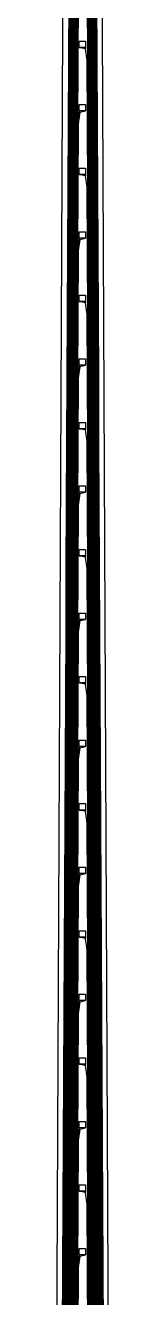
# Model space of a CAD drawing. Header units: inches. Extents: x 115980 to 170179, y 57000 to 74333.
# Drawn here: x 134229 to 134314, y 66023 to 68025 of the extents above; entities that cross this region are included whole.
import ezdxf

# ---------------------------------------------------------------- set-up
doc = ezdxf.new("R2010")
doc.units = ezdxf.units.IN
doc.header["$MEASUREMENT"] = 0
for name, color, linetype in [('metal', 221, 'Continuous'), ('nitride window', 40, 'Continuous'), ('profile', 140, 'Continuous')]:
    doc.layers.add(name, color=color, linetype=linetype)

msp = doc.modelspace()

# ---------------------------------------------------------------- linework, layer by layer
at = {"layer": 'metal'}
for points in [[(134249.7, 68070.6), (134249.2, 67970.5), (134248.7, 67870.6), (134248.2, 67770.5), (134247.7, 67670.6), (134247.2, 67570.5), (134246.7, 67470.6), (134246.2, 67370.5), (134245.7, 67270.6), (134245.2, 67170.5), (134244.7, 67070.6), (134244.2, 66970.5), (134243.7, 66870.6), (134243.2, 66770.5), (134242.7, 66670.6), (134242.2, 66570.5), (134241.7, 66470.6), (134241.2, 66370.5), (134240.7, 66270.6), (134240.2, 66170.5), (134239.7, 66070.6), (134239.2, 65970.5)], [(134239.7, 65970.5), (134240.2, 66070.6), (134240.7, 66170.5), (134241.2, 66270.6), (134241.7, 66370.5), (134242.2, 66470.6), (134242.7, 66570.5), (134243.2, 66670.6), (134243.7, 66770.5), (134244.2, 66870.6), (134244.7, 66970.5), (134245.2, 67070.6), (134245.7, 67170.5), (134246.2, 67270.6), (134246.7, 67370.5), (134247.2, 67470.6), (134247.7, 67570.5), (134248.2, 67670.6), (134248.7, 67770.5), (134249.2, 67870.6), (134249.7, 67970.5), (134250.2, 68070.6)], [(134250.7, 68070.6), (134250.2, 67970.5), (134249.7, 67870.6), (134249.2, 67770.5), (134248.7, 67670.6), (134248.2, 67570.5), (134247.7, 67470.6), (134247.2, 67370.5), (134246.7, 67270.6), (134246.2, 67170.5), (134245.7, 67070.6), (134245.2, 66970.5), (134244.7, 66870.6), (134244.2, 66770.5), (134243.7, 66670.6), (134243.2, 66570.5), (134242.7, 66470.6), (134242.2, 66370.5), (134241.7, 66270.6), (134241.2, 66170.5), (134240.7, 66070.6), (134240.2, 65970.5)], [(134240.7, 65970.5), (134241.2, 66070.6), (134241.7, 66170.5), (134242.2, 66270.6), (134242.7, 66370.5), (134243.2, 66470.6), (134243.7, 66570.5), (134244.2, 66670.6), (134244.7, 66770.5), (134245.2, 66870.6), (134245.7, 66970.5), (134246.2, 67070.6), (134246.7, 67170.5), (134247.2, 67270.6), (134247.7, 67370.5), (134248.2, 67470.6), (134248.7, 67570.5), (134249.2, 67670.6), (134249.7, 67770.5), (134250.2, 67870.6), (134250.7, 67970.5), (134251.2, 68070.6)], [(134251.7, 68070.6), (134251.2, 67970.5), (134250.7, 67870.6), (134250.2, 67770.5), (134249.7, 67670.6), (134249.2, 67570.5), (134248.7, 67470.6), (134248.2, 67370.5), (134247.7, 67270.6), (134247.2, 67170.5), (134246.7, 67070.6), (134246.2, 66970.5), (134245.7, 66870.6), (134245.2, 66770.5), (134244.7, 66670.6), (134244.2, 66570.5), (134243.7, 66470.6), (134243.2, 66370.5), (134242.7, 66270.6), (134242.2, 66170.5), (134241.7, 66070.6), (134241.2, 65970.5)], [(134241.7, 65970.5), (134242.2, 66070.6), (134242.7, 66170.5), (134243.2, 66270.6), (134243.7, 66370.5), (134244.2, 66470.6), (134244.7, 66570.5), (134245.2, 66670.6), (134245.7, 66770.5), (134246.2, 66870.6), (134246.7, 66970.5), (134247.2, 67070.6), (134247.7, 67170.5), (134248.2, 67270.6), (134248.7, 67370.5), (134249.2, 67470.6), (134249.7, 67570.5), (134250.2, 67670.6), (134250.7, 67770.5), (134251.2, 67870.6), (134251.7, 67970.5), (134252.2, 68070.6)], [(134242.2, 65970.5), (134242.7, 66070.6), (134243.2, 66170.5), (134243.7, 66270.6), (134244.2, 66370.5), (134244.7, 66470.6), (134245.2, 66570.5), (134245.7, 66670.6), (134246.2, 66770.5), (134246.7, 66870.6), (134247.2, 66970.5), (134247.7, 67070.6), (134248.2, 67170.5), (134248.7, 67270.6), (134249.2, 67370.5), (134249.7, 67470.6), (134250.2, 67570.5), (134250.7, 67670.6), (134251.2, 67770.5), (134251.7, 67870.6), (134252.2, 67970.5), (134252.7, 68070.6)], [(134253.2, 68070.6), (134252.7, 67970.5), (134252.2, 67870.6), (134251.7, 67770.5), (134251.2, 67670.6), (134250.7, 67570.5), (134250.2, 67470.6), (134249.7, 67370.5), (134249.2, 67270.6), (134248.7, 67170.5), (134248.2, 67070.6), (134247.7, 66970.5), (134247.2, 66870.6), (134246.7, 66770.5), (134246.2, 66670.6), (134245.7, 66570.5), (134245.2, 66470.6), (134244.7, 66370.5), (134244.2, 66270.6), (134243.7, 66170.5), (134243.2, 66070.6), (134242.7, 65970.5)], [(134243.2, 65970.5), (134243.7, 66070.6), (134244.2, 66170.5), (134244.7, 66270.6), (134245.2, 66370.5), (134245.7, 66470.6), (134246.2, 66570.5), (134246.7, 66670.6), (134247.2, 66770.5), (134247.7, 66870.6), (134248.2, 66970.5), (134248.7, 67070.6), (134249.2, 67170.5), (134249.7, 67270.6), (134250.2, 67370.5), (134250.7, 67470.6), (134251.2, 67570.5), (134251.7, 67670.6), (134252.2, 67770.5), (134252.7, 67870.6), (134253.2, 67970.5), (134253.7, 68070.6)], [(134254.2, 68070.6), (134253.7, 67970.5), (134253.2, 67870.6), (134252.7, 67770.5), (134252.2, 67670.6), (134251.7, 67570.5), (134251.2, 67470.6), (134250.7, 67370.5), (134250.2, 67270.6), (134249.7, 67170.5), (134249.2, 67070.6), (134248.7, 66970.5), (134248.2, 66870.6), (134247.7, 66770.5), (134247.2, 66670.6), (134246.7, 66570.5), (134246.2, 66470.6), (134245.7, 66370.5), (134245.2, 66270.6), (134244.7, 66170.5), (134244.2, 66070.6), (134243.7, 65970.5)], [(134244.2, 65970.5), (134244.7, 66070.6), (134245.2, 66170.5), (134245.7, 66270.6), (134246.2, 66370.5), (134246.7, 66470.6), (134247.2, 66570.5), (134247.7, 66670.6), (134248.2, 66770.5), (134248.7, 66870.6), (134249.2, 66970.5), (134249.7, 67070.6), (134250.2, 67170.5), (134250.7, 67270.6), (134251.2, 67370.5), (134251.7, 67470.6), (134252.2, 67570.5), (134252.7, 67670.6), (134253.2, 67770.5), (134253.7, 67870.6), (134254.2, 67970.5), (134254.7, 68070.6)], [(134255.2, 68070.6), (134254.7, 67970.5), (134254.2, 67870.6), (134253.7, 67770.5), (134253.2, 67670.6), (134252.7, 67570.5), (134252.2, 67470.6), (134251.7, 67370.5), (134251.2, 67270.6), (134250.7, 67170.5), (134250.2, 67070.6), (134249.7, 66970.5), (134249.2, 66870.6), (134248.7, 66770.5), (134248.2, 66670.6), (134247.7, 66570.5), (134247.2, 66470.6), (134246.7, 66370.5), (134246.2, 66270.6), (134245.7, 66170.5), (134245.2, 66070.6), (134244.7, 65970.5)], [(134245.2, 65970.5), (134245.7, 66070.6), (134246.2, 66170.5), (134246.7, 66270.6), (134247.2, 66370.5), (134247.7, 66470.6), (134248.2, 66570.5), (134248.7, 66670.6), (134249.2, 66770.5), (134249.7, 66870.6), (134250.2, 66970.5), (134250.7, 67070.6), (134251.2, 67170.5), (134251.7, 67270.6), (134252.2, 67370.5), (134252.7, 67470.6), (134253.2, 67570.5), (134253.7, 67670.6), (134254.2, 67770.5), (134254.7, 67870.6), (134255.2, 67970.5), (134255.7, 68070.6)], [(134256.2, 68070.6), (134255.7, 67970.5), (134255.2, 67870.6), (134254.7, 67770.5), (134254.2, 67670.6), (134253.7, 67570.5), (134253.2, 67470.6), (134252.7, 67370.5), (134252.2, 67270.6), (134251.7, 67170.5), (134251.2, 67070.6), (134250.7, 66970.5), (134250.2, 66870.6), (134249.7, 66770.5), (134249.2, 66670.6), (134248.7, 66570.5), (134248.2, 66470.6), (134247.7, 66370.5), (134247.2, 66270.6), (134246.7, 66170.5), (134246.2, 66070.6), (134245.7, 65970.5)], [(134246.2, 65970.5), (134246.7, 66070.6), (134247.2, 66170.5), (134247.7, 66270.6), (134248.2, 66370.5), (134248.7, 66470.6), (134249.2, 66570.5), (134249.7, 66670.6), (134250.2, 66770.5), (134250.7, 66870.6), (134251.2, 66970.5), (134251.7, 67070.6), (134252.2, 67170.5), (134252.7, 67270.6), (134253.2, 67370.5), (134253.7, 67470.6), (134254.2, 67570.5), (134254.7, 67670.6), (134255.2, 67770.5), (134255.7, 67870.6), (134256.2, 67970.5), (134256.7, 68070.6)], [(134257.2, 68070.6), (134256.7, 67970.5), (134256.2, 67870.6), (134255.7, 67770.5), (134255.2, 67670.6), (134254.7, 67570.5), (134254.2, 67470.6), (134253.7, 67370.5), (134253.2, 67270.6), (134252.7, 67170.5), (134252.2, 67070.6), (134251.7, 66970.5), (134251.2, 66870.6), (134250.7, 66770.5), (134250.2, 66670.6), (134249.7, 66570.5), (134249.2, 66470.6), (134248.7, 66370.5), (134248.2, 66270.6), (134247.7, 66170.5), (134247.2, 66070.6), (134246.7, 65970.5)], [(134247.2, 65970.5), (134247.7, 66070.6), (134248.2, 66170.5), (134248.7, 66270.6), (134249.2, 66370.5), (134249.7, 66470.6), (134250.2, 66570.5), (134250.7, 66670.6), (134251.2, 66770.5), (134251.7, 66870.6), (134252.2, 66970.5), (134252.7, 67070.6), (134253.2, 67170.5), (134253.7, 67270.6), (134254.2, 67370.5), (134254.7, 67470.6), (134255.2, 67570.5), (134255.7, 67670.6), (134256.2, 67770.5), (134256.7, 67870.6), (134257.2, 67970.5), (134257.7, 68070.6)], [(134258.2, 68070.6), (134257.7, 67970.5), (134257.2, 67870.6), (134256.7, 67770.5), (134256.2, 67670.6), (134255.7, 67570.5), (134255.2, 67470.6), (134254.7, 67370.5), (134254.2, 67270.6), (134253.7, 67170.5), (134253.2, 67070.6), (134252.7, 66970.5), (134252.2, 66870.6), (134251.7, 66770.5), (134251.2, 66670.6), (134250.7, 66570.5), (134250.2, 66470.6), (134249.7, 66370.5), (134249.2, 66270.6), (134248.7, 66170.5), (134248.2, 66070.6), (134247.7, 65970.5)], [(134248.2, 65970.5), (134248.7, 66070.6), (134249.2, 66170.5), (134249.7, 66270.6), (134250.2, 66370.5), (134250.7, 66470.6), (134251.2, 66570.5), (134251.7, 66670.6), (134252.2, 66770.5), (134252.7, 66870.6), (134253.2, 66970.5), (134253.7, 67070.6), (134254.2, 67170.5), (134254.7, 67270.6), (134255.2, 67370.5), (134255.7, 67470.6), (134256.2, 67570.5), (134256.7, 67670.6), (134257.2, 67770.5), (134257.7, 67870.6), (134258.2, 67970.5), (134258.7, 68070.6)], [(134259.2, 68070.6), (134258.7, 67970.5), (134258.2, 67870.6), (134257.7, 67770.5), (134257.2, 67670.6), (134256.7, 67570.5), (134256.2, 67470.6), (134255.7, 67370.5), (134255.2, 67270.6), (134254.7, 67170.5), (134254.2, 67070.6), (134253.7, 66970.5), (134253.2, 66870.6), (134252.7, 66770.5), (134252.2, 66670.6), (134251.7, 66570.5), (134251.2, 66470.6), (134250.7, 66370.5), (134250.2, 66270.6), (134249.7, 66170.5), (134249.2, 66070.6), (134248.7, 65970.5)], [(134249.2, 65970.5), (134249.7, 66070.6), (134250.2, 66170.5), (134250.7, 66270.6), (134251.2, 66370.5), (134251.7, 66470.6), (134252.2, 66570.5), (134252.7, 66670.6), (134253.2, 66770.5), (134253.7, 66870.6), (134254.2, 66970.5), (134254.7, 67070.6), (134255.2, 67170.5), (134255.7, 67270.6), (134256.2, 67370.5), (134256.7, 67470.6), (134257.2, 67570.5), (134257.7, 67670.6), (134258.2, 67770.5), (134258.7, 67870.6), (134259.2, 67970.5), (134259.7, 68070.6)], [(134260.2, 68070.6), (134259.7, 67970.5), (134259.2, 67870.6), (134258.7, 67770.5), (134258.2, 67670.6), (134257.7, 67570.5), (134257.2, 67470.6), (134256.7, 67370.5), (134256.2, 67270.6), (134255.7, 67170.5), (134255.2, 67070.6), (134254.7, 66970.5), (134254.2, 66870.6), (134253.7, 66770.5), (134253.2, 66670.6), (134252.7, 66570.5), (134252.2, 66470.6), (134251.7, 66370.5), (134251.2, 66270.6), (134250.7, 66170.5), (134250.2, 66070.6), (134249.7, 65970.5)], [(134250.2, 65970.5), (134250.7, 66070.6), (134251.2, 66170.5), (134251.7, 66270.6), (134252.2, 66370.5), (134252.7, 66470.6), (134253.2, 66570.5), (134253.7, 66670.6), (134254.2, 66770.5), (134254.7, 66870.6), (134255.2, 66970.5), (134255.7, 67070.6), (134256.2, 67170.5), (134256.7, 67270.6), (134257.2, 67370.5), (134257.7, 67470.6), (134258.2, 67570.5), (134258.7, 67670.6), (134259.2, 67770.5), (134259.7, 67870.6), (134260.2, 67970.5), (134260.7, 68070.6)], [(134261.2, 68070.6), (134260.7, 67970.5), (134260.2, 67870.6), (134259.7, 67770.5), (134259.2, 67670.6), (134258.7, 67570.5), (134258.2, 67470.6), (134257.7, 67370.5), (134257.2, 67270.6), (134256.7, 67170.5), (134256.2, 67070.6), (134255.7, 66970.5), (134255.2, 66870.6), (134254.7, 66770.5), (134254.2, 66670.6), (134253.7, 66570.5), (134253.2, 66470.6), (134252.7, 66370.5), (134252.2, 66270.6), (134251.7, 66170.5), (134251.2, 66070.6), (134250.7, 65970.5)], [(134251.2, 65970.5), (134251.7, 66070.6), (134252.2, 66170.5), (134252.7, 66270.6), (134253.2, 66370.5), (134253.7, 66470.6), (134254.2, 66570.5), (134254.7, 66670.6), (134255.2, 66770.5), (134255.7, 66870.6), (134256.2, 66970.5), (134256.7, 67070.6), (134257.2, 67170.5), (134257.7, 67270.6), (134258.2, 67370.5), (134258.7, 67470.6), (134259.2, 67570.5), (134259.7, 67670.6), (134260.2, 67770.5), (134260.7, 67870.6), (134261.2, 67970.5), (134261.7, 68070.6)], [(134262.2, 68070.6), (134261.7, 67970.5), (134261.2, 67870.6), (134260.7, 67770.5), (134260.2, 67670.6), (134259.7, 67570.5), (134259.2, 67470.6), (134258.7, 67370.5), (134258.2, 67270.6), (134257.7, 67170.5), (134257.2, 67070.6), (134256.7, 66970.5), (134256.2, 66870.6), (134255.7, 66770.5), (134255.2, 66670.6), (134254.7, 66570.5), (134254.2, 66470.6), (134253.7, 66370.5), (134253.2, 66270.6), (134252.7, 66170.5), (134252.2, 66070.6), (134251.7, 65970.5)], [(134252.2, 65970.5), (134252.7, 66070.6), (134253.2, 66170.5), (134253.7, 66270.6), (134254.2, 66370.5), (134254.7, 66470.6), (134255.2, 66570.5), (134255.7, 66670.6), (134256.2, 66770.5), (134256.7, 66870.6), (134257.2, 66970.5), (134257.7, 67070.6), (134258.2, 67170.5), (134258.7, 67270.6), (134259.2, 67370.5), (134259.7, 67470.6), (134260.2, 67570.5), (134260.7, 67670.6), (134261.2, 67770.5), (134261.7, 67870.6), (134262.2, 67970.5), (134262.7, 68070.6)], [(134263.2, 68070.6), (134262.7, 67970.5), (134262.2, 67870.6), (134261.7, 67770.5), (134261.2, 67670.6), (134260.7, 67570.5), (134260.2, 67470.6), (134259.7, 67370.5), (134259.2, 67270.6), (134258.7, 67170.5), (134258.2, 67070.6), (134257.7, 66970.5), (134257.2, 66870.6), (134256.7, 66770.5), (134256.2, 66670.6), (134255.7, 66570.5), (134255.2, 66470.6), (134254.7, 66370.5), (134254.2, 66270.6), (134253.7, 66170.5), (134253.2, 66070.6), (134252.7, 65970.5)], [(134253.2, 65970.5), (134253.7, 66070.6), (134254.2, 66170.5), (134254.7, 66270.6), (134255.2, 66370.5), (134255.7, 66470.6), (134256.2, 66570.5), (134256.7, 66670.6), (134257.2, 66770.5), (134257.7, 66870.6), (134258.2, 66970.5), (134258.7, 67070.6), (134259.2, 67170.5), (134259.7, 67270.6), (134260.2, 67370.5), (134260.7, 67470.6), (134261.2, 67570.5), (134261.7, 67670.6), (134262.2, 67770.5), (134262.7, 67870.6), (134263.2, 67970.5), (134263.2, 67970.5), (134263.7, 68070.6)], [(134264.2, 68070.5), (134263.7, 67970.5), (134263.2, 67870.6), (134262.7, 67770.5), (134262.2, 67670.6), (134261.7, 67570.5), (134261.2, 67470.6), (134260.7, 67370.5), (134260.2, 67270.6), (134259.7, 67170.5), (134259.2, 67070.6), (134258.7, 66970.5), (134258.2, 66870.6), (134257.7, 66770.5), (134257.2, 66670.6), (134256.7, 66570.5), (134256.2, 66470.6), (134255.7, 66370.5), (134255.2, 66270.6), (134254.7, 66170.5), (134254.2, 66070.6), (134253.7, 65970.5)], [(134278.7, 68070.5), (134279.2, 67970.6), (134279.7, 67870.5), (134280.2, 67770.6), (134280.7, 67670.5), (134281.2, 67570.6), (134281.7, 67470.5), (134282.2, 67370.6), (134282.7, 67270.5), (134283.2, 67170.6), (134283.7, 67070.5), (134284.2, 66970.6), (134284.7, 66870.5), (134285.2, 66770.6), (134285.7, 66670.5), (134286.2, 66570.6), (134286.7, 66470.5), (134287.2, 66370.6), (134287.7, 66270.5), (134288.2, 66170.6), (134288.7, 66070.5), (134289.2, 65970.6)], [(134289.7, 65970.6), (134289.2, 66070.5), (134288.7, 66170.6), (134288.2, 66270.5), (134287.7, 66370.6), (134287.2, 66470.5), (134286.7, 66570.6), (134286.2, 66670.5), (134285.7, 66770.6), (134285.2, 66870.5), (134284.7, 66970.6), (134284.2, 67070.5), (134283.7, 67170.6), (134283.2, 67270.5), (134282.7, 67370.6), (134282.2, 67470.5), (134281.7, 67570.6), (134281.2, 67670.5), (134280.7, 67770.6), (134280.2, 67870.5), (134279.7, 67970.6), (134279.2, 68070.5)], [(134279.7, 68070.5), (134280.2, 67970.6), (134280.7, 67870.5), (134281.2, 67770.6), (134281.7, 67670.5), (134282.2, 67570.6), (134282.7, 67470.5), (134283.2, 67370.6), (134283.7, 67270.5), (134284.2, 67170.6), (134284.7, 67070.5), (134285.2, 66970.6), (134285.7, 66870.5), (134286.2, 66770.6), (134286.7, 66670.5), (134287.2, 66570.6), (134287.7, 66470.5), (134288.2, 66370.6), (134288.7, 66270.5), (134289.2, 66170.6), (134289.7, 66070.5), (134290.2, 65970.6)], [(134290.7, 65970.6), (134290.2, 66070.5), (134289.7, 66170.6), (134289.2, 66270.5), (134288.7, 66370.6), (134288.2, 66470.5), (134287.7, 66570.6), (134287.2, 66670.5), (134286.7, 66770.6), (134286.2, 66870.5), (134285.7, 66970.6), (134285.2, 67070.5), (134284.7, 67170.6), (134284.2, 67270.5), (134283.7, 67370.6), (134283.2, 67470.5), (134282.7, 67570.6), (134282.2, 67670.5), (134281.7, 67770.6), (134281.2, 67870.5), (134280.7, 67970.6), (134280.2, 68070.5)], [(134280.7, 68070.5), (134281.2, 67970.6), (134281.7, 67870.5), (134282.2, 67770.6), (134282.7, 67670.5), (134283.2, 67570.6), (134283.7, 67470.5), (134284.2, 67370.6), (134284.7, 67270.5), (134285.2, 67170.6), (134285.7, 67070.5), (134286.2, 66970.6), (134286.7, 66870.5), (134287.2, 66770.6), (134287.7, 66670.5), (134288.2, 66570.6), (134288.7, 66470.5), (134289.2, 66370.6), (134289.7, 66270.5), (134290.2, 66170.6), (134290.7, 66070.5), (134291.2, 65970.6)], [(134291.7, 65970.6), (134291.2, 66070.5), (134290.7, 66170.6), (134290.2, 66270.5), (134289.7, 66370.6), (134289.2, 66470.5), (134288.7, 66570.6), (134288.2, 66670.5), (134287.7, 66770.6), (134287.2, 66870.5), (134286.7, 66970.6), (134286.2, 67070.5), (134285.7, 67170.6), (134285.2, 67270.5), (134284.7, 67370.6), (134284.2, 67470.5), (134283.7, 67570.6), (134283.2, 67670.5), (134282.7, 67770.6), (134282.2, 67870.5), (134281.7, 67970.6), (134281.2, 68070.5)], [(134281.7, 68070.5), (134282.2, 67970.6), (134282.7, 67870.5), (134283.2, 67770.6), (134283.7, 67670.5), (134284.2, 67570.6), (134284.7, 67470.5), (134285.2, 67370.6), (134285.7, 67270.5), (134286.2, 67170.6), (134286.7, 67070.5), (134287.2, 66970.6), (134287.7, 66870.5), (134288.2, 66770.6), (134288.7, 66670.5), (134289.2, 66570.6), (134289.7, 66470.5), (134290.2, 66370.6), (134290.7, 66270.5), (134291.2, 66170.6), (134291.7, 66070.5), (134292.2, 65970.6)], [(134292.7, 65970.6), (134292.2, 66070.5), (134291.7, 66170.6), (134291.2, 66270.5), (134290.7, 66370.6), (134290.2, 66470.5), (134289.7, 66570.6), (134289.2, 66670.5), (134288.7, 66770.6), (134288.2, 66870.5), (134287.7, 66970.6), (134287.2, 67070.5), (134286.7, 67170.6), (134286.2, 67270.5), (134285.7, 67370.6), (134285.2, 67470.5), (134284.7, 67570.6), (134284.2, 67670.5), (134283.7, 67770.6), (134283.2, 67870.5), (134282.7, 67970.6), (134282.2, 68070.5)], [(134282.7, 68070.5), (134283.2, 67970.6), (134283.7, 67870.5), (134284.2, 67770.6), (134284.7, 67670.5), (134285.2, 67570.6), (134285.7, 67470.5), (134286.2, 67370.6), (134286.7, 67270.5), (134287.2, 67170.6), (134287.7, 67070.5), (134288.2, 66970.6), (134288.7, 66870.5), (134289.2, 66770.6), (134289.7, 66670.5), (134290.2, 66570.6), (134290.7, 66470.5), (134291.2, 66370.6), (134291.7, 66270.5), (134292.2, 66170.6), (134292.7, 66070.5), (134293.2, 65970.6)], [(134293.7, 65970.6), (134293.2, 66070.5), (134292.7, 66170.6), (134292.2, 66270.5), (134291.7, 66370.6), (134291.2, 66470.5), (134290.7, 66570.6), (134290.2, 66670.5), (134289.7, 66770.6), (134289.2, 66870.5), (134288.7, 66970.6), (134288.2, 67070.5), (134287.7, 67170.6), (134287.2, 67270.5), (134286.7, 67370.6), (134286.2, 67470.5), (134285.7, 67570.6), (134285.2, 67670.5), (134284.7, 67770.6), (134284.2, 67870.5), (134283.7, 67970.6), (134283.2, 68070.5)], [(134294.2, 65970.6), (134293.7, 66070.5), (134293.2, 66170.6), (134292.7, 66270.5), (134292.2, 66370.6), (134291.7, 66470.5), (134291.2, 66570.6), (134290.7, 66670.5), (134290.2, 66770.6), (134289.7, 66870.5), (134289.2, 66970.6), (134288.7, 67070.5), (134288.2, 67170.6), (134287.7, 67270.5), (134287.2, 67370.6), (134286.7, 67470.5), (134286.2, 67570.6), (134285.7, 67670.5), (134285.2, 67770.6), (134284.7, 67870.5), (134284.2, 67970.6), (134283.7, 68070.5)], [(134284.2, 68070.5), (134284.7, 67970.6), (134285.2, 67870.5), (134285.7, 67770.6), (134286.2, 67670.5), (134286.7, 67570.6), (134287.2, 67470.5), (134287.7, 67370.6), (134288.2, 67270.5), (134288.7, 67170.6), (134289.2, 67070.5), (134289.7, 66970.6), (134290.2, 66870.5), (134290.7, 66770.6), (134291.2, 66670.5), (134291.7, 66570.6), (134292.2, 66470.5), (134292.7, 66370.6), (134293.2, 66270.5), (134293.7, 66170.6), (134294.2, 66070.5), (134294.7, 65970.6)], [(134284.7, 68070.5), (134285.2, 67970.6), (134285.7, 67870.5), (134286.2, 67770.6), (134286.7, 67670.5), (134287.2, 67570.6), (134287.7, 67470.5), (134288.2, 67370.6), (134288.7, 67270.5), (134289.2, 67170.6), (134289.7, 67070.5), (134290.2, 66970.6), (134290.7, 66870.5), (134291.2, 66770.6), (134291.7, 66670.5), (134292.2, 66570.6), (134292.7, 66470.5), (134293.2, 66370.6), (134293.7, 66270.5), (134294.2, 66170.6), (134294.7, 66070.5), (134295.2, 65970.6)], [(134295.7, 65970.6), (134295.2, 66070.5), (134294.7, 66170.6), (134294.2, 66270.5), (134293.7, 66370.6), (134293.2, 66470.5), (134292.7, 66570.6), (134292.2, 66670.5), (134291.7, 66770.6), (134291.2, 66870.5), (134290.7, 66970.6), (134290.2, 67070.5), (134289.7, 67170.6), (134289.2, 67270.5), (134288.7, 67370.6), (134288.2, 67470.5), (134287.7, 67570.6), (134287.2, 67670.5), (134286.7, 67770.6), (134286.2, 67870.5), (134285.7, 67970.6), (134285.2, 68070.5)], [(134296.2, 65970.6), (134295.7, 66070.5), (134295.2, 66170.6), (134294.7, 66270.5), (134294.2, 66370.6), (134293.7, 66470.5), (134293.2, 66570.6), (134292.7, 66670.5), (134292.2, 66770.6), (134291.7, 66870.5), (134291.2, 66970.6), (134290.7, 67070.5), (134290.2, 67170.6), (134289.7, 67270.5), (134289.2, 67370.6), (134288.7, 67470.5), (134288.2, 67570.6), (134287.7, 67670.5), (134287.2, 67770.6), (134286.7, 67870.5), (134286.2, 67970.6), (134285.7, 68070.5)], [(134286.2, 68070.5), (134286.7, 67970.6), (134287.2, 67870.5), (134287.7, 67770.6), (134288.2, 67670.5), (134288.7, 67570.6), (134289.2, 67470.5), (134289.7, 67370.6), (134290.2, 67270.5), (134290.7, 67170.6), (134291.2, 67070.5), (134291.7, 66970.6), (134292.2, 66870.5), (134292.7, 66770.6), (134293.2, 66670.5), (134293.7, 66570.6), (134294.2, 66470.5), (134294.7, 66370.6), (134295.2, 66270.5), (134295.7, 66170.6), (134296.2, 66070.5), (134296.7, 65970.6)], [(134297.2, 65970.6), (134296.7, 66070.5), (134296.2, 66170.6), (134295.7, 66270.5), (134295.2, 66370.6), (134294.7, 66470.5), (134294.2, 66570.6), (134293.7, 66670.5), (134293.2, 66770.6), (134292.7, 66870.5), (134292.2, 66970.6), (134291.7, 67070.5), (134291.2, 67170.6), (134290.7, 67270.5), (134290.2, 67370.6), (134289.7, 67470.5), (134289.2, 67570.6), (134288.7, 67670.5), (134288.2, 67770.6), (134287.7, 67870.5), (134287.2, 67970.6), (134286.7, 68070.5)], [(134287.2, 68070.5), (134287.7, 67970.6), (134288.2, 67870.5), (134288.7, 67770.6), (134289.2, 67670.5), (134289.7, 67570.6), (134290.2, 67470.5), (134290.7, 67370.6), (134291.2, 67270.5), (134291.7, 67170.6), (134292.2, 67070.5), (134292.7, 66970.6), (134293.2, 66870.5), (134293.7, 66770.6), (134294.2, 66670.5), (134294.7, 66570.6), (134295.2, 66470.5), (134295.7, 66370.6), (134296.2, 66270.5), (134296.7, 66170.6), (134297.2, 66070.5), (134297.7, 65970.6)], [(134298.2, 65970.6), (134297.7, 66070.5), (134297.2, 66170.6), (134296.7, 66270.5), (134296.2, 66370.6), (134295.7, 66470.5), (134295.2, 66570.6), (134294.7, 66670.5), (134294.2, 66770.6), (134293.7, 66870.5), (134293.2, 66970.6), (134292.7, 67070.5), (134292.2, 67170.6), (134291.7, 67270.5), (134291.2, 67370.6), (134290.7, 67470.5), (134290.2, 67570.6), (134289.7, 67670.5), (134289.2, 67770.6), (134288.7, 67870.5), (134288.2, 67970.6), (134287.7, 68070.5)], [(134288.2, 68070.5), (134288.7, 67970.6), (134289.2, 67870.5), (134289.7, 67770.6), (134290.2, 67670.5), (134290.7, 67570.6), (134291.2, 67470.5), (134291.7, 67370.6), (134292.2, 67270.5), (134292.7, 67170.6), (134293.2, 67070.5), (134293.7, 66970.6), (134294.2, 66870.5), (134294.7, 66770.6), (134295.2, 66670.5), (134295.7, 66570.6), (134296.2, 66470.5), (134296.7, 66370.6), (134297.2, 66270.5), (134297.7, 66170.6), (134298.2, 66070.5), (134298.7, 65970.6)], [(134299.2, 65970.6), (134298.7, 66070.5), (134298.2, 66170.6), (134297.7, 66270.5), (134297.2, 66370.6), (134296.7, 66470.5), (134296.2, 66570.6), (134295.7, 66670.5), (134295.2, 66770.6), (134294.7, 66870.5), (134294.2, 66970.6), (134293.7, 67070.5), (134293.2, 67170.6), (134292.7, 67270.5), (134292.2, 67370.6), (134291.7, 67470.5), (134291.2, 67570.6), (134290.7, 67670.5), (134290.2, 67770.6), (134289.7, 67870.5), (134289.2, 67970.6), (134288.7, 68070.5)], [(134289.2, 68070.5), (134289.7, 67970.6), (134290.2, 67870.5), (134290.7, 67770.6), (134291.2, 67670.5), (134291.7, 67570.6), (134292.2, 67470.5), (134292.7, 67370.6), (134293.2, 67270.5), (134293.7, 67170.6), (134294.2, 67070.5), (134294.7, 66970.6), (134295.2, 66870.5), (134295.7, 66770.6), (134296.2, 66670.5), (134296.7, 66570.6), (134297.2, 66470.5), (134297.7, 66370.6), (134298.2, 66270.5), (134298.7, 66170.6), (134299.2, 66070.5), (134299.7, 65970.6)], [(134300.2, 65970.6), (134299.7, 66070.5), (134299.2, 66170.6), (134298.7, 66270.5), (134298.2, 66370.6), (134297.7, 66470.5), (134297.2, 66570.6), (134296.7, 66670.5), (134296.2, 66770.6), (134295.7, 66870.5), (134295.2, 66970.6), (134294.7, 67070.5), (134294.2, 67170.6), (134293.7, 67270.5), (134293.2, 67370.6), (134292.7, 67470.5), (134292.2, 67570.6), (134291.7, 67670.5), (134291.2, 67770.6), (134290.7, 67870.5), (134290.2, 67970.6), (134289.7, 68070.5)], [(134290.2, 68070.5), (134290.7, 67970.6), (134291.2, 67870.5), (134291.7, 67770.6), (134292.2, 67670.5), (134292.7, 67570.6), (134293.2, 67470.5), (134293.7, 67370.6), (134294.2, 67270.5), (134294.7, 67170.6), (134295.2, 67070.5), (134295.7, 66970.6), (134296.2, 66870.5), (134296.7, 66770.6), (134297.2, 66670.5), (134297.7, 66570.6), (134298.2, 66470.5), (134298.7, 66370.6), (134299.2, 66270.5), (134299.7, 66170.6), (134300.2, 66070.5), (134300.7, 65970.6)], [(134301.2, 65970.6), (134300.7, 66070.5), (134300.2, 66170.6), (134299.7, 66270.5), (134299.2, 66370.6), (134298.7, 66470.5), (134298.2, 66570.6), (134297.7, 66670.5), (134297.2, 66770.6), (134296.7, 66870.5), (134296.2, 66970.6), (134295.7, 67070.5), (134295.2, 67170.6), (134294.7, 67270.5), (134294.2, 67370.6), (134293.7, 67470.5), (134293.2, 67570.6), (134292.7, 67670.5), (134292.2, 67770.6), (134291.7, 67870.5), (134291.2, 67970.6), (134290.7, 68070.5)], [(134291.2, 68070.5), (134291.7, 67970.6), (134292.2, 67870.5), (134292.7, 67770.6), (134293.2, 67670.5), (134293.7, 67570.6), (134294.2, 67470.5), (134294.7, 67370.6), (134295.2, 67270.5), (134295.7, 67170.6), (134296.2, 67070.5), (134296.7, 66970.6), (134297.2, 66870.5), (134297.7, 66770.6), (134298.2, 66670.5), (134298.7, 66570.6), (134299.2, 66470.5), (134299.7, 66370.6), (134300.2, 66270.5), (134300.7, 66170.6), (134301.2, 66070.5), (134301.7, 65970.6)], [(134302.2, 65970.6), (134301.7, 66070.5), (134301.2, 66170.6), (134300.7, 66270.5), (134300.2, 66370.6), (134299.7, 66470.5), (134299.2, 66570.6), (134298.7, 66670.5), (134298.2, 66770.6), (134297.7, 66870.5), (134297.2, 66970.6), (134296.7, 67070.5), (134296.2, 67170.6), (134295.7, 67270.5), (134295.2, 67370.6), (134294.7, 67470.5), (134294.2, 67570.6), (134293.7, 67670.5), (134293.2, 67770.6), (134292.7, 67870.5), (134292.2, 67970.6), (134291.7, 68070.5)], [(134292.2, 68070.5), (134292.7, 67970.6), (134293.2, 67870.5), (134293.7, 67770.6), (134294.2, 67670.5), (134294.7, 67570.6), (134295.2, 67470.5), (134295.7, 67370.6), (134296.2, 67270.5), (134296.7, 67170.6), (134297.2, 67070.5), (134297.7, 66970.6), (134298.2, 66870.5), (134298.7, 66770.6), (134299.2, 66670.5), (134299.7, 66570.6), (134300.2, 66470.5), (134300.7, 66370.6), (134301.2, 66270.5), (134301.7, 66170.6), (134302.2, 66070.5), (134302.7, 65970.6)], [(134303.2, 65970.6), (134302.7, 66070.5), (134302.2, 66170.6), (134301.7, 66270.5), (134301.2, 66370.6), (134300.7, 66470.5), (134300.2, 66570.6), (134299.7, 66670.5), (134299.2, 66770.6), (134298.7, 66870.5), (134298.2, 66970.6), (134297.7, 67070.5), (134297.2, 67170.6), (134296.7, 67270.5), (134296.2, 67370.6), (134295.7, 67470.5), (134295.2, 67570.6), (134294.7, 67670.5), (134294.2, 67770.6), (134293.7, 67870.5), (134293.2, 67970.6), (134292.7, 68070.5)], [(134293.2, 68070.5), (134293.7, 67970.6), (134294.2, 67870.5), (134294.7, 67770.6), (134295.2, 67670.5), (134295.7, 67570.6), (134296.2, 67470.5), (134296.7, 67370.6), (134297.2, 67270.5), (134297.7, 67170.6), (134298.2, 67070.5), (134298.7, 66970.6), (134299.2, 66870.5), (134299.7, 66770.6), (134300.2, 66670.5), (134300.7, 66570.6), (134301.2, 66470.5), (134301.7, 66370.6), (134302.2, 66270.5), (134302.7, 66170.6), (134303.2, 66070.5), (134303.7, 65970.6)], [(134288.7, 65970.6), (134288.2, 66070.5), (134287.7, 66170.6), (134287.2, 66270.5), (134286.7, 66370.6), (134286.2, 66470.5), (134285.7, 66570.6), (134285.2, 66670.5), (134284.7, 66770.6), (134284.2, 66870.5), (134283.7, 66970.6), (134283.2, 67070.5), (134282.7, 67170.6), (134282.2, 67270.5), (134281.7, 67370.6), (134281.2, 67470.5), (134280.7, 67570.6), (134280.2, 67670.5), (134279.7, 67770.6), (134279.2, 67870.5), (134279.2, 67870.5), (134278.7, 67970.6), (134276.2, 67988.6), (134275.2, 67988.6), (134278.2, 67970.5), (134278.7, 67870.5), (134279.2, 67770.6), (134279.7, 67670.5), (134280.2, 67570.6), (134280.7, 67470.5), (134281.2, 67370.6), (134281.7, 67270.5), (134282.2, 67170.6), (134282.7, 67070.5), (134283.2, 66970.6), (134283.7, 66870.5), (134284.2, 66770.6), (134284.7, 66670.5), (134285.2, 66570.6), (134285.7, 66470.5), (134286.2, 66370.6), (134286.7, 66270.5), (134287.2, 66170.6), (134287.7, 66070.5), (134288.2, 65970.6)], [(134254.2, 65970.5), (134254.7, 66070.6), (134255.2, 66170.5), (134255.7, 66270.6), (134256.2, 66370.5), (134256.7, 66470.6), (134257.2, 66570.5), (134257.7, 66670.6), (134258.2, 66770.5), (134258.7, 66870.6), (134259.2, 66970.5), (134259.7, 67070.6), (134260.2, 67170.5), (134260.7, 67270.6), (134261.2, 67370.5), (134261.7, 67470.6), (134262.2, 67570.5), (134262.7, 67670.6), (134263.2, 67770.5), (134263.2, 67770.5), (134263.7, 67870.6), (134266.2, 67888.6), (134267.2, 67888.6), (134264.2, 67870.5), (134263.7, 67770.5), (134263.2, 67670.6), (134262.7, 67570.5), (134262.2, 67470.6), (134261.7, 67370.5), (134261.2, 67270.6), (134260.7, 67170.5), (134260.2, 67070.6), (134259.7, 66970.5), (134259.2, 66870.6), (134258.7, 66770.5), (134258.2, 66670.6), (134257.7, 66570.5), (134257.2, 66470.6), (134256.7, 66370.5), (134256.2, 66270.6), (134255.7, 66170.5), (134255.2, 66070.6), (134254.7, 65970.5)], [(134287.7, 65970.6), (134287.2, 66070.5), (134286.7, 66170.6), (134286.2, 66270.5), (134285.7, 66370.6), (134285.2, 66470.5), (134284.7, 66570.6), (134284.2, 66670.5), (134283.7, 66770.6), (134283.2, 66870.5), (134282.7, 66970.6), (134282.2, 67070.5), (134281.7, 67170.6), (134281.2, 67270.5), (134280.7, 67370.6), (134280.2, 67470.5), (134279.7, 67570.6), (134279.2, 67670.5), (134279.2, 67670.5), (134278.7, 67770.6), (134276.2, 67788.6), (134275.2, 67788.6), (134278.2, 67770.5), (134278.7, 67670.5), (134279.2, 67570.6), (134279.7, 67470.5), (134280.2, 67370.6), (134280.7, 67270.5), (134281.2, 67170.6), (134281.7, 67070.5), (134282.2, 66970.6), (134282.7, 66870.5), (134283.2, 66770.6), (134283.7, 66670.5), (134284.2, 66570.6), (134284.7, 66470.5), (134285.2, 66370.6), (134285.7, 66270.5), (134286.2, 66170.6), (134286.7, 66070.5), (134287.2, 65970.6)], [(134255.2, 65970.5), (134255.7, 66070.6), (134256.2, 66170.5), (134256.7, 66270.6), (134257.2, 66370.5), (134257.7, 66470.6), (134258.2, 66570.5), (134258.7, 66670.6), (134259.2, 66770.5), (134259.7, 66870.6), (134260.2, 66970.5), (134260.7, 67070.6), (134261.2, 67170.5), (134261.7, 67270.6), (134262.2, 67370.5), (134262.7, 67470.6), (134263.2, 67570.5), (134263.2, 67570.5), (134263.7, 67670.6), (134266.2, 67688.6), (134267.2, 67688.6), (134264.2, 67670.5), (134263.7, 67570.5), (134263.2, 67470.6), (134262.7, 67370.5), (134262.2, 67270.6), (134261.7, 67170.5), (134261.2, 67070.6), (134260.7, 66970.5), (134260.2, 66870.6), (134259.7, 66770.5), (134259.2, 66670.6), (134258.7, 66570.5), (134258.2, 66470.6), (134257.7, 66370.5), (134257.2, 66270.6), (134256.7, 66170.5), (134256.2, 66070.6), (134255.7, 65970.5)], [(134286.7, 65970.6), (134286.2, 66070.5), (134285.7, 66170.6), (134285.2, 66270.5), (134284.7, 66370.6), (134284.2, 66470.5), (134283.7, 66570.6), (134283.2, 66670.5), (134282.7, 66770.6), (134282.2, 66870.5), (134281.7, 66970.6), (134281.2, 67070.5), (134280.7, 67170.6), (134280.2, 67270.5), (134279.7, 67370.6), (134279.2, 67470.5), (134279.2, 67470.5), (134278.7, 67570.6), (134276.2, 67588.6), (134275.2, 67588.6), (134278.2, 67570.5), (134278.7, 67470.5), (134279.2, 67370.6), (134279.7, 67270.5), (134280.2, 67170.6), (134280.7, 67070.5), (134281.2, 66970.6), (134281.7, 66870.5), (134282.2, 66770.6), (134282.7, 66670.5), (134283.2, 66570.6), (134283.7, 66470.5), (134284.2, 66370.6), (134284.7, 66270.5), (134285.2, 66170.6), (134285.7, 66070.5), (134286.2, 65970.6)], [(134256.2, 65970.5), (134256.7, 66070.6), (134257.2, 66170.5), (134257.7, 66270.6), (134258.2, 66370.5), (134258.7, 66470.6), (134259.2, 66570.5), (134259.7, 66670.6), (134260.2, 66770.5), (134260.7, 66870.6), (134261.2, 66970.5), (134261.7, 67070.6), (134262.2, 67170.5), (134262.7, 67270.6), (134263.2, 67370.5), (134263.2, 67370.5), (134263.7, 67470.6), (134266.2, 67488.6), (134267.2, 67488.6), (134264.2, 67470.5), (134263.7, 67370.5), (134263.2, 67270.6), (134262.7, 67170.5), (134262.2, 67070.6), (134261.7, 66970.5), (134261.2, 66870.6), (134260.7, 66770.5), (134260.2, 66670.6), (134259.7, 66570.5), (134259.2, 66470.6), (134258.7, 66370.5), (134258.2, 66270.6), (134257.7, 66170.5), (134257.2, 66070.6), (134256.7, 65970.5)], [(134285.7, 65970.6), (134285.2, 66070.5), (134284.7, 66170.6), (134284.2, 66270.5), (134283.7, 66370.6), (134283.2, 66470.5), (134282.7, 66570.6), (134282.2, 66670.5), (134281.7, 66770.6), (134281.2, 66870.5), (134280.7, 66970.6), (134280.2, 67070.5), (134279.7, 67170.6), (134279.2, 67270.5), (134279.2, 67270.5), (134278.7, 67370.6), (134276.2, 67388.6), (134275.2, 67388.6), (134278.2, 67370.5), (134278.7, 67270.5), (134279.2, 67170.6), (134279.7, 67070.5), (134280.2, 66970.6), (134280.7, 66870.5), (134281.2, 66770.6), (134281.7, 66670.5), (134282.2, 66570.6), (134282.7, 66470.5), (134283.2, 66370.6), (134283.7, 66270.5), (134284.2, 66170.6), (134284.7, 66070.5), (134285.2, 65970.6)], [(134257.2, 65970.5), (134257.7, 66070.6), (134258.2, 66170.5), (134258.7, 66270.6), (134259.2, 66370.5), (134259.7, 66470.6), (134260.2, 66570.5), (134260.7, 66670.6), (134261.2, 66770.5), (134261.7, 66870.6), (134262.2, 66970.5), (134262.7, 67070.6), (134263.2, 67170.5), (134263.2, 67170.5), (134263.7, 67270.6), (134266.2, 67288.6), (134267.2, 67288.6), (134264.2, 67270.5), (134263.7, 67170.5), (134263.2, 67070.6), (134262.7, 66970.5), (134262.2, 66870.6), (134261.7, 66770.5), (134261.2, 66670.6), (134260.7, 66570.5), (134260.2, 66470.6), (134259.7, 66370.5), (134259.2, 66270.6), (134258.7, 66170.5), (134258.2, 66070.6), (134257.7, 65970.5)], [(134284.7, 65970.6), (134284.2, 66070.5), (134283.7, 66170.6), (134283.2, 66270.5), (134282.7, 66370.6), (134282.2, 66470.5), (134281.7, 66570.6), (134281.2, 66670.5), (134280.7, 66770.6), (134280.2, 66870.5), (134279.7, 66970.6), (134279.2, 67070.5), (134279.2, 67070.5), (134278.7, 67170.6), (134276.2, 67188.6), (134275.2, 67188.6), (134278.2, 67170.5), (134278.7, 67070.5), (134279.2, 66970.6), (134279.7, 66870.5), (134280.2, 66770.6), (134280.7, 66670.5), (134281.2, 66570.6), (134281.7, 66470.5), (134282.2, 66370.6), (134282.7, 66270.5), (134283.2, 66170.6), (134283.7, 66070.5), (134284.2, 65970.6)], [(134258.2, 65970.5), (134258.7, 66070.6), (134259.2, 66170.5), (134259.7, 66270.6), (134260.2, 66370.5), (134260.7, 66470.6), (134261.2, 66570.5), (134261.7, 66670.6), (134262.2, 66770.5), (134262.7, 66870.6), (134263.2, 66970.5), (134263.2, 66970.5), (134263.7, 67070.6), (134266.2, 67088.6), (134267.2, 67088.6), (134264.2, 67070.5), (134263.7, 66970.5), (134263.2, 66870.6), (134262.7, 66770.5), (134262.2, 66670.6), (134261.7, 66570.5), (134261.2, 66470.6), (134260.7, 66370.5), (134260.2, 66270.6), (134259.7, 66170.5), (134259.2, 66070.6), (134258.7, 65970.5)], [(134283.7, 65970.6), (134283.2, 66070.5), (134282.7, 66170.6), (134282.2, 66270.5), (134281.7, 66370.6), (134281.2, 66470.5), (134280.7, 66570.6), (134280.2, 66670.5), (134279.7, 66770.6), (134279.2, 66870.5), (134279.2, 66870.5), (134278.7, 66970.6), (134276.2, 66988.6), (134275.2, 66988.6), (134278.2, 66970.5), (134278.7, 66870.5), (134279.2, 66770.6), (134279.7, 66670.5), (134280.2, 66570.6), (134280.7, 66470.5), (134281.2, 66370.6), (134281.7, 66270.5), (134282.2, 66170.6), (134282.7, 66070.5), (134283.2, 65970.6)], [(134259.2, 65970.5), (134259.7, 66070.6), (134260.2, 66170.5), (134260.7, 66270.6), (134261.2, 66370.5), (134261.7, 66470.6), (134262.2, 66570.5), (134262.7, 66670.6), (134263.2, 66770.5), (134263.2, 66770.5), (134263.7, 66870.6), (134266.2, 66888.6), (134267.2, 66888.6), (134264.2, 66870.5), (134263.7, 66770.5), (134263.2, 66670.6), (134262.7, 66570.5), (134262.2, 66470.6), (134261.7, 66370.5), (134261.2, 66270.6), (134260.7, 66170.5), (134260.2, 66070.6), (134259.7, 65970.5)], [(134282.7, 65970.6), (134282.2, 66070.5), (134281.7, 66170.6), (134281.2, 66270.5), (134280.7, 66370.6), (134280.2, 66470.5), (134279.7, 66570.6), (134279.2, 66670.5), (134279.2, 66670.5), (134278.7, 66770.6), (134276.2, 66788.6), (134275.2, 66788.6), (134278.2, 66770.5), (134278.7, 66670.5), (134279.2, 66570.6), (134279.7, 66470.5), (134280.2, 66370.6), (134280.7, 66270.5), (134281.2, 66170.6), (134281.7, 66070.5), (134282.2, 65970.6)], [(134260.2, 65970.5), (134260.7, 66070.6), (134261.2, 66170.5), (134261.7, 66270.6), (134262.2, 66370.5), (134262.7, 66470.6), (134263.2, 66570.5), (134263.2, 66570.5), (134263.7, 66670.6), (134266.2, 66688.6), (134267.2, 66688.6), (134264.2, 66670.5), (134263.7, 66570.5), (134263.2, 66470.6), (134262.7, 66370.5), (134262.2, 66270.6), (134261.7, 66170.5), (134261.2, 66070.6), (134260.7, 65970.5)], [(134281.7, 65970.6), (134281.2, 66070.5), (134280.7, 66170.6), (134280.2, 66270.5), (134279.7, 66370.6), (134279.2, 66470.5), (134279.2, 66470.5), (134278.7, 66570.6), (134276.2, 66588.6), (134275.2, 66588.6), (134278.2, 66570.5), (134278.7, 66470.5), (134279.2, 66370.6), (134279.7, 66270.5), (134280.2, 66170.6), (134280.7, 66070.5), (134281.2, 65970.6)], [(134261.2, 65970.5), (134261.7, 66070.6), (134262.2, 66170.5), (134262.7, 66270.6), (134263.2, 66370.5), (134263.2, 66370.5), (134263.7, 66470.6), (134266.2, 66488.6), (134267.2, 66488.6), (134264.2, 66470.5), (134263.7, 66370.5), (134263.2, 66270.6), (134262.7, 66170.5), (134262.2, 66070.6), (134261.7, 65970.5)], [(134280.7, 65970.6), (134280.2, 66070.5), (134279.7, 66170.6), (134279.2, 66270.5), (134279.2, 66270.5), (134278.7, 66370.6), (134276.2, 66388.6), (134275.2, 66388.6), (134278.2, 66370.5), (134278.7, 66270.5), (134279.2, 66170.6), (134279.7, 66070.5), (134280.2, 65970.6)], [(134262.2, 65970.5), (134262.7, 66070.6), (134263.2, 66170.5), (134263.2, 66170.5), (134263.7, 66270.6), (134266.2, 66288.6), (134267.2, 66288.6), (134264.2, 66270.5), (134263.7, 66170.5), (134263.2, 66070.6), (134262.7, 65970.5)], [(134279.7, 65970.6), (134279.2, 66070.5), (134279.2, 66070.5), (134278.7, 66170.6), (134276.2, 66188.6), (134275.2, 66188.6), (134278.2, 66170.5), (134278.7, 66070.5), (134279.2, 65970.6)], [(134263.2, 65970.5), (134263.7, 66070.6), (134266.2, 66088.6), (134267.2, 66088.6), (134264.2, 66070.5), (134263.7, 65970.5)]]:
    msp.add_lwpolyline(points, dxfattribs=at)
for points in [[(134266.2, 68000.6), (134276.2, 68000.6), (134276.2, 67990.6), (134266.2, 67990.6)], [(134276.2, 67988.6), (134275.2, 67988.6), (134266.2, 67990.6), (134276.2, 67990.6)], [(134266.2, 67900.6), (134276.2, 67900.6), (134276.2, 67890.6), (134266.2, 67890.6)], [(134266.2, 67888.6), (134267.2, 67888.6), (134276.2, 67890.6), (134266.2, 67890.6)], [(134266.2, 67800.6), (134276.2, 67800.6), (134276.2, 67790.6), (134266.2, 67790.6)], [(134276.2, 67788.6), (134275.2, 67788.6), (134266.2, 67790.6), (134276.2, 67790.6)], [(134266.2, 67700.6), (134276.2, 67700.6), (134276.2, 67690.6), (134266.2, 67690.6)], [(134266.2, 67688.6), (134267.2, 67688.6), (134276.2, 67690.6), (134266.2, 67690.6)], [(134266.2, 67600.6), (134276.2, 67600.6), (134276.2, 67590.6), (134266.2, 67590.6)], [(134276.2, 67588.6), (134275.2, 67588.6), (134266.2, 67590.6), (134276.2, 67590.6)], [(134266.2, 67500.6), (134276.2, 67500.6), (134276.2, 67490.6), (134266.2, 67490.6)], [(134266.2, 67488.6), (134267.2, 67488.6), (134276.2, 67490.6), (134266.2, 67490.6)], [(134266.2, 67400.6), (134276.2, 67400.6), (134276.2, 67390.6), (134266.2, 67390.6)], [(134276.2, 67388.6), (134275.2, 67388.6), (134266.2, 67390.6), (134276.2, 67390.6)], [(134266.2, 67300.6), (134276.2, 67300.6), (134276.2, 67290.6), (134266.2, 67290.6)], [(134266.2, 67288.6), (134267.2, 67288.6), (134276.2, 67290.6), (134266.2, 67290.6)], [(134266.2, 67200.6), (134276.2, 67200.6), (134276.2, 67190.6), (134266.2, 67190.6)], [(134276.2, 67188.6), (134275.2, 67188.6), (134266.2, 67190.6), (134276.2, 67190.6)], [(134266.2, 67100.6), (134276.2, 67100.6), (134276.2, 67090.6), (134266.2, 67090.6)], [(134266.2, 67088.6), (134267.2, 67088.6), (134276.2, 67090.6), (134266.2, 67090.6)], [(134266.2, 67000.6), (134276.2, 67000.6), (134276.2, 66990.6), (134266.2, 66990.6)], [(134276.2, 66988.6), (134275.2, 66988.6), (134266.2, 66990.6), (134276.2, 66990.6)], [(134266.2, 66900.6), (134276.2, 66900.6), (134276.2, 66890.6), (134266.2, 66890.6)], [(134266.2, 66888.6), (134267.2, 66888.6), (134276.2, 66890.6), (134266.2, 66890.6)], [(134266.2, 66800.6), (134276.2, 66800.6), (134276.2, 66790.6), (134266.2, 66790.6)], [(134276.2, 66788.6), (134275.2, 66788.6), (134266.2, 66790.6), (134276.2, 66790.6)], [(134266.2, 66700.6), (134276.2, 66700.6), (134276.2, 66690.6), (134266.2, 66690.6)], [(134266.2, 66688.6), (134267.2, 66688.6), (134276.2, 66690.6), (134266.2, 66690.6)], [(134266.2, 66600.6), (134276.2, 66600.6), (134276.2, 66590.6), (134266.2, 66590.6)], [(134276.2, 66588.6), (134275.2, 66588.6), (134266.2, 66590.6), (134276.2, 66590.6)], [(134266.2, 66500.6), (134276.2, 66500.6), (134276.2, 66490.6), (134266.2, 66490.6)], [(134266.2, 66488.6), (134267.2, 66488.6), (134276.2, 66490.6), (134266.2, 66490.6)], [(134266.2, 66400.6), (134276.2, 66400.6), (134276.2, 66390.6), (134266.2, 66390.6)], [(134276.2, 66388.6), (134275.2, 66388.6), (134266.2, 66390.6), (134276.2, 66390.6)], [(134266.2, 66300.6), (134276.2, 66300.6), (134276.2, 66290.6), (134266.2, 66290.6)], [(134266.2, 66288.6), (134267.2, 66288.6), (134276.2, 66290.6), (134266.2, 66290.6)], [(134266.2, 66200.6), (134276.2, 66200.6), (134276.2, 66190.6), (134266.2, 66190.6)], [(134276.2, 66188.6), (134275.2, 66188.6), (134266.2, 66190.6), (134276.2, 66190.6)], [(134266.2, 66100.6), (134276.2, 66100.6), (134276.2, 66090.6), (134266.2, 66090.6)], [(134266.2, 66088.6), (134267.2, 66088.6), (134276.2, 66090.6), (134266.2, 66090.6)]]:
    msp.add_lwpolyline(points, close=True, dxfattribs=at)
at = {"layer": 'nitride window'}
for points in [[(134266.2, 68000.6), (134276.2, 68000.6), (134276.2, 67990.6), (134266.2, 67990.6)], [(134266.2, 67900.6), (134276.2, 67900.6), (134276.2, 67890.6), (134266.2, 67890.6)], [(134266.2, 67800.6), (134276.2, 67800.6), (134276.2, 67790.6), (134266.2, 67790.6)], [(134266.2, 67700.6), (134276.2, 67700.6), (134276.2, 67690.6), (134266.2, 67690.6)], [(134266.2, 67600.6), (134276.2, 67600.6), (134276.2, 67590.6), (134266.2, 67590.6)], [(134266.2, 67500.6), (134276.2, 67500.6), (134276.2, 67490.6), (134266.2, 67490.6)], [(134266.2, 67400.6), (134276.2, 67400.6), (134276.2, 67390.6), (134266.2, 67390.6)], [(134266.2, 67300.6), (134276.2, 67300.6), (134276.2, 67290.6), (134266.2, 67290.6)], [(134266.2, 67200.6), (134276.2, 67200.6), (134276.2, 67190.6), (134266.2, 67190.6)], [(134266.2, 67100.6), (134276.2, 67100.6), (134276.2, 67090.6), (134266.2, 67090.6)], [(134266.2, 67000.6), (134276.2, 67000.6), (134276.2, 66990.6), (134266.2, 66990.6)], [(134266.2, 66900.6), (134276.2, 66900.6), (134276.2, 66890.6), (134266.2, 66890.6)], [(134266.2, 66800.6), (134276.2, 66800.6), (134276.2, 66790.6), (134266.2, 66790.6)], [(134266.2, 66700.6), (134276.2, 66700.6), (134276.2, 66690.6), (134266.2, 66690.6)], [(134266.2, 66600.6), (134276.2, 66600.6), (134276.2, 66590.6), (134266.2, 66590.6)], [(134266.2, 66500.6), (134276.2, 66500.6), (134276.2, 66490.6), (134266.2, 66490.6)], [(134266.2, 66400.6), (134276.2, 66400.6), (134276.2, 66390.6), (134266.2, 66390.6)], [(134266.2, 66300.6), (134276.2, 66300.6), (134276.2, 66290.6), (134266.2, 66290.6)], [(134266.2, 66200.6), (134276.2, 66200.6), (134276.2, 66190.6), (134266.2, 66190.6)], [(134266.2, 66100.6), (134276.2, 66100.6), (134276.2, 66090.6), (134266.2, 66090.6)]]:
    msp.add_lwpolyline(points, close=True, dxfattribs=at)
at = {"layer": 'profile'}
msp.add_lwpolyline([(134271.2, 71030.6), (134282.2, 70999.6), (134286.7, 70960.7), (134290.7, 70570.7), (134313.7, 65470.6), (134313.7, 64170.5), (134228.7, 64170.5), (134228.7, 65470.7), (134251.7, 70570.6), (134255.7, 70960.7), (134260.2, 70999.6)], close=True, dxfattribs=at)

doc.saveas('drawing.dxf')
